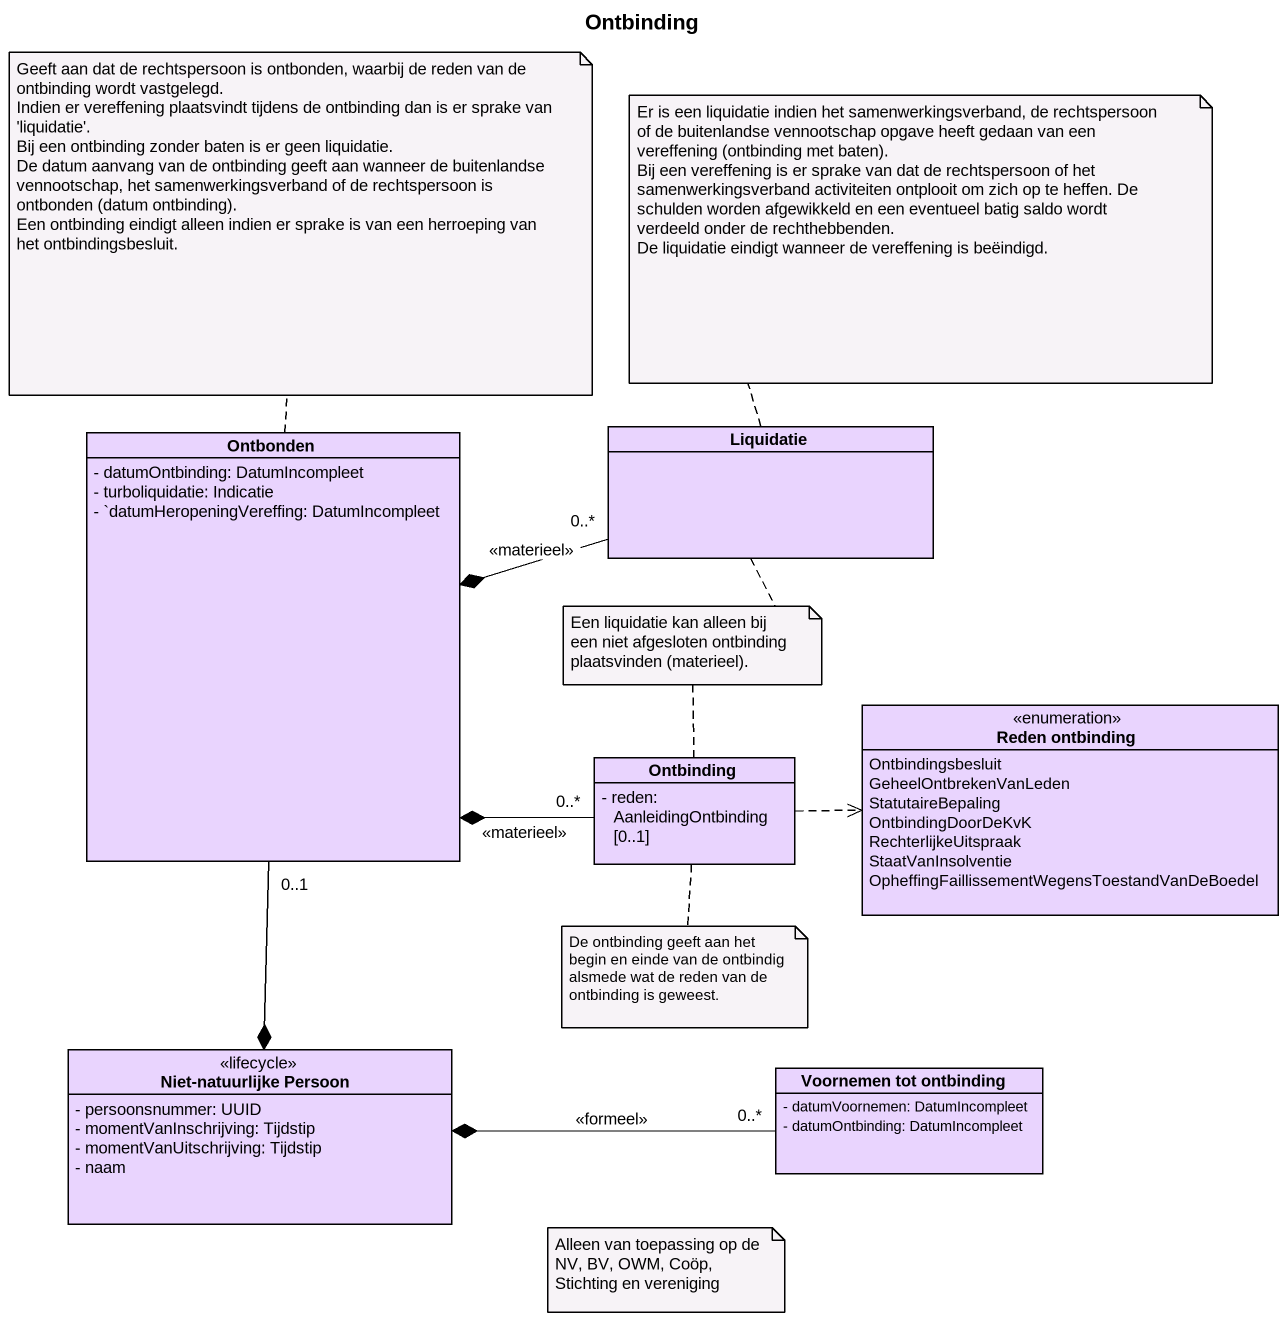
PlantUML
@startuml
title Ontbinding
hide circle
hide empty members
skinparam classAttributeIconSize 0
class Liquidatie #E9D4FE
class Ontbonden #E9D4FE {
  - datumOntbinding: DatumIncompleet
  - turboliquidatie: Indicatie
  - `datumHeropeningVereffing: DatumIncompleet
}
enum "Reden ontbinding" as Reden_ontbinding #E9D4FE {
  Ontbindingsbesluit
  GeheelOntbrekenVanLeden
  StatutaireBepaling
  OntbindingDoorDeKvK
  RechterlijkeUitspraak
  StaatVanInsolventie
  OpheffingFaillissementWegensToestandVanDeBoedel
}
class Ontbinding #E9D4FE {
  - reden: AanleidingOntbinding [0..1]
}
class "Niet-natuurlijke Persoon" as Niet_natuurlijke_Persoon <<lifecycle>> #E9D4FE {
  - persoonsnummer: UUID
  - momentVanInschrijving: Tijdstip
  - momentVanUitschrijving: Tijdstip
  - naam
}
class "Voornemen tot ontbinding" as Voornemen_tot_ontbinding #E9D4FE {
  - datumVoornemen: DatumIncompleet
  - datumOntbinding: DatumIncompleet
}
Liquidatie "0..*" -left-* Ontbonden : <<materieel>>
Ontbonden "0..1" --* Niet_natuurlijke_Persoon
Ontbinding "0..*" -left-* Ontbonden : <<materieel>>
Ontbinding .right.> Reden_ontbinding
Voornemen_tot_ontbinding "0..*" -left-* Niet_natuurlijke_Persoon : <<formeel>>
note top of Ontbonden
  Geeft aan dat de rechtspersoon is ontbonden, waarbij de reden van de ontbinding wordt vastgelegd.
  Indien er vereffening plaatsvindt tijdens de ontbinding dan is er sprake van 'liquidatie'.
  Bij een ontbinding zonder baten is er geen liquidatie.
  De datum aanvang van de ontbinding geeft aan wanneer de buitenlandse vennootschap, het samenwerkingsverband of de rechtspersoon is ontbonden (datum ontbinding).
  Een ontbinding eindigt alleen indien er sprake is van een herroeping van het ontbindingsbesluit.
end note
note top of Liquidatie
  Er is een liquidatie indien het samenwerkingsverband, de rechtspersoon of de buitenlandse vennootschap opgave heeft gedaan van een vereffening (ontbinding met baten).
  Bij een vereffening is er sprake van dat de rechtspersoon of het samenwerkingsverband activiteiten ontplooit om zich op te heffen. De schulden worden afgewikkeld en een eventueel batig saldo wordt verdeeld onder de rechthebbenden.
  De liquidatie eindigt wanneer de vereffening is beëindigd.
end note
note as N3
  Een liquidatie kan alleen bij een niet afgesloten ontbinding plaatsvinden (materieel).
end note
N3 .. Liquidatie
N3 .. Ontbinding
note bottom of Ontbinding : De ontbinding geeft aan het begin en einde van de ontbindig alsmede wat de reden van de ontbinding is geweest.
note as N5
  Alleen van toepassing op de NV, BV, OWM, Coöp, Stichting en vereniging
end note
@enduml
